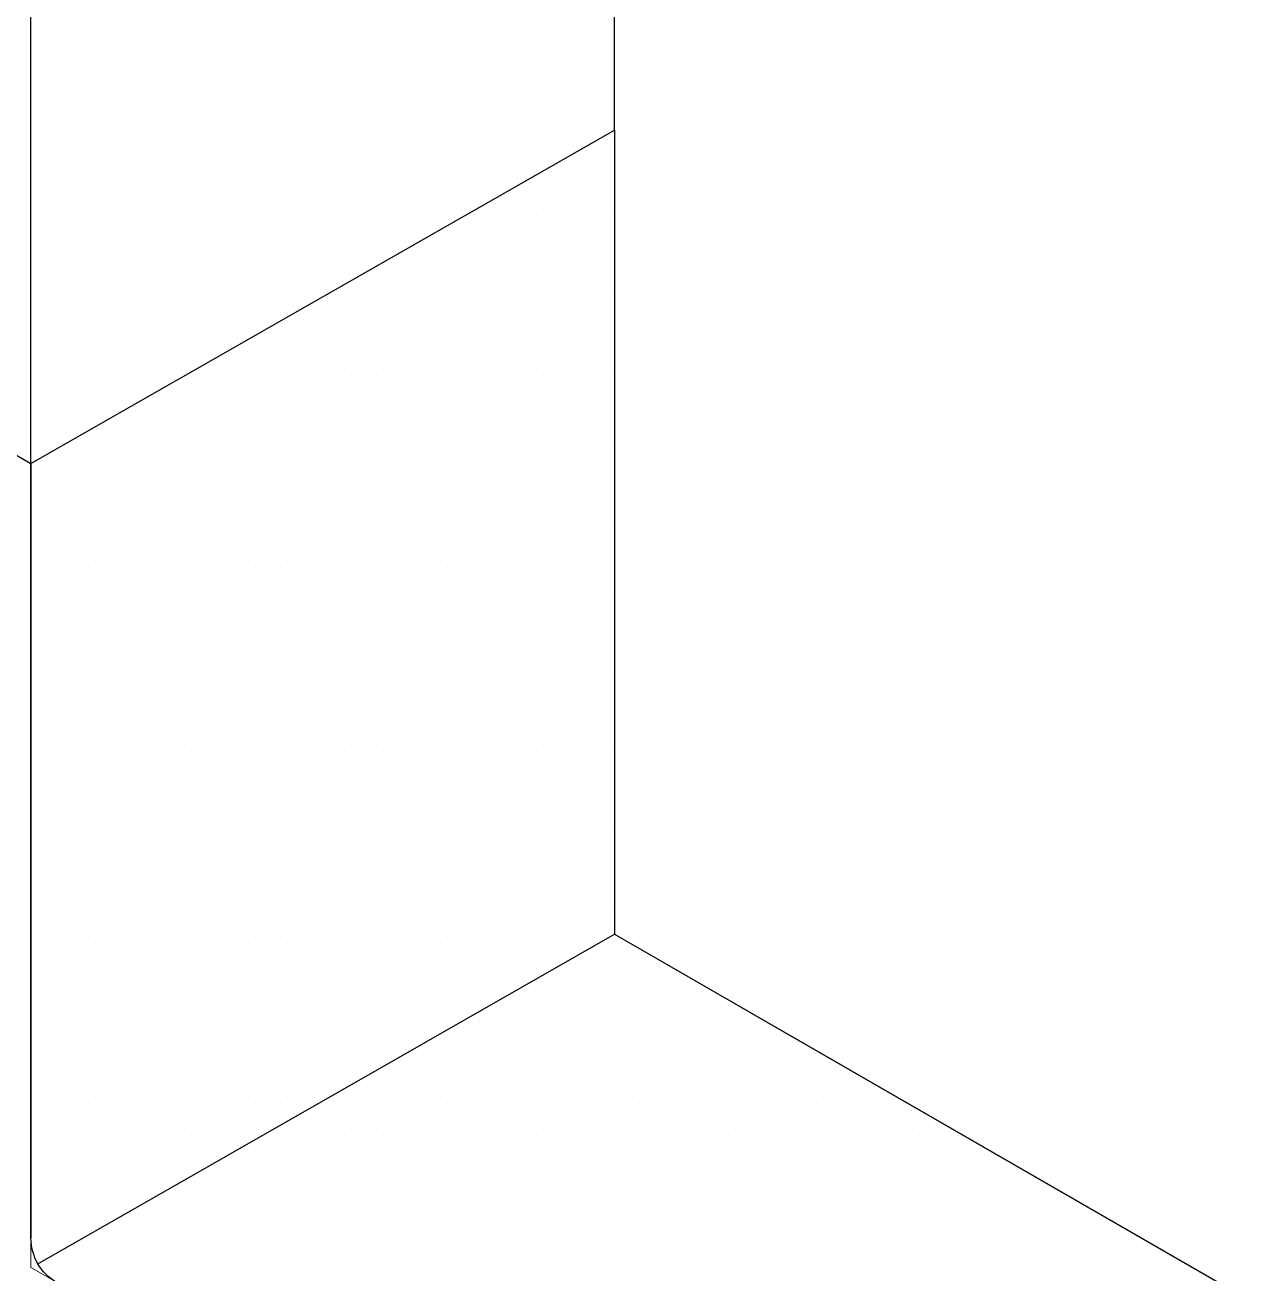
# Model space of a CAD drawing. Header units: inches. Extents: x -20.7 to 76.3, y -55.2 to 19.1.
# Drawn here: x -12.731 to -12.139, y 7.173 to 7.784 of the extents above; entities that cross this region are included whole.
import ezdxf

# ---------------------------------------------------------------- set-up
doc = ezdxf.new("R2010")
doc.units = ezdxf.units.IN
doc.header["$MEASUREMENT"] = 0
doc.layers.add('G-ANNO-TTLB', color=7, linetype='Continuous', lineweight=0)
doc.layers.add('TYVEK', color=7, linetype='Continuous', lineweight=0)

# ---------------------------------------------------------------- blocks, each defined once
blk = doc.blocks.new('Block_353')
at = {"layer": 'TYVEK'}
blk.add_open_spline([(-11.58869, 6.5259), (-11.58869, 6.5259), (-11.58087, 7.04986), (-11.58087, 7.04986), (-11.58087, 7.04986), (-11.21806, 6.84213), (-11.21806, 6.84213), (-11.21806, 6.84213), (-11.21806, 6.37776), (-11.21806, 6.37776), (-11.21806, 6.33379), (-11.22965, 6.2906), (-11.25167, 6.25253), (-11.32083, 6.13298), (-11.47381, 6.09213), (-11.59336, 6.16129), (-11.59336, 6.16129), (-12.91496, 6.92582), (-12.91496, 6.92582), (-12.99223, 6.97052), (-13.03981, 7.05302), (-13.03981, 7.14229), (-13.03981, 7.14229), (-13.03981, 7.74811), (-13.03981, 7.74811), (-13.03981, 7.74811), (-12.72815, 7.56943), (-12.72815, 7.56943), (-12.72815, 7.56943), (-12.72815, 7.17604), (-12.72815, 7.17604), (-12.72815, 7.17604), (-11.58869, 6.5259), (-11.58869, 6.5259)], degree=3, knots=[0, 0, 0, 0, 1, 1, 1, 2, 2, 2, 3, 3, 3, 4, 4, 4, 5, 5, 5, 6, 6, 6, 7, 7, 7, 8, 8, 8, 9, 9, 9, 10, 10, 10, 11, 11, 11, 11], dxfattribs=at)
blk = doc.blocks.new('Block_371')
at = {"layer": 'TYVEK'}
blk.add_open_spline([(-12.44264, 7.73261), (-12.44264, 7.73261), (-12.72815, 7.56943), (-12.72815, 7.56943), (-12.72815, 7.56943), (-12.72815, 7.19046), (-12.72815, 7.19046), (-12.72815, 7.18153), (-12.72339, 7.17328), (-12.71567, 7.16881), (-12.71567, 7.16881), (-11.60432, 6.52591), (-11.60432, 6.52591), (-11.59685, 6.52159), (-11.58729, 6.52414), (-11.58297, 6.53162), (-11.58159, 6.53399), (-11.58086, 6.53669), (-11.58086, 6.53944), (-11.58086, 6.53944), (-11.58086, 6.84239), (-11.58086, 6.84239), (-11.58086, 6.84239), (-12.44264, 7.33922), (-12.44264, 7.33922), (-12.44264, 7.33922), (-12.44264, 7.73261), (-12.44264, 7.73261)], degree=3, knots=[0, 0, 0, 0, 1, 1, 1, 2, 2, 2, 3, 3, 3, 4, 4, 4, 5, 5, 5, 6, 6, 6, 7, 7, 7, 8, 8, 8, 9, 9, 9, 9], dxfattribs=at)
at = {"layer": 'TYVEK', "color": 8, "lineweight": 0, "true_color": 0x808080}
for points in [[(-12.4433, 7.72841), (-12.4433, 7.72841), (-12.4433, 7.72841), (-12.4433, 7.72841)], [(-12.47143, 7.70965), (-12.47143, 7.70965), (-12.47143, 7.70965), (-12.47143, 7.70965)], [(-12.45267, 7.70965), (-12.45267, 7.70965), (-12.45267, 7.70965), (-12.45267, 7.70965)], [(-12.49956, 7.6909), (-12.49956, 7.6909), (-12.49956, 7.6909), (-12.49956, 7.6909)], [(-12.48081, 7.6909), (-12.48081, 7.6909), (-12.48081, 7.6909), (-12.48081, 7.6909)], [(-12.46205, 7.6909), (-12.46205, 7.6909), (-12.46205, 7.6909), (-12.46205, 7.6909)], [(-12.4433, 7.6909), (-12.4433, 7.6909), (-12.4433, 7.6909), (-12.4433, 7.6909)], [(-12.54645, 7.67214), (-12.54645, 7.67214), (-12.54645, 7.67214), (-12.54645, 7.67214)], [(-12.5277, 7.67214), (-12.5277, 7.67214), (-12.5277, 7.67214), (-12.5277, 7.67214)], [(-12.50894, 7.67214), (-12.50894, 7.67214), (-12.50894, 7.67214), (-12.50894, 7.67214)], [(-12.49019, 7.67214), (-12.49019, 7.67214), (-12.49019, 7.67214), (-12.49019, 7.67214)], [(-12.47143, 7.67214), (-12.47143, 7.67214), (-12.47143, 7.67214), (-12.47143, 7.67214)], [(-12.45267, 7.67214), (-12.45267, 7.67214), (-12.45267, 7.67214), (-12.45267, 7.67214)], [(-12.57459, 7.65338), (-12.57459, 7.65338), (-12.57459, 7.65338), (-12.57459, 7.65338)], [(-12.55583, 7.65338), (-12.55583, 7.65338), (-12.55583, 7.65338), (-12.55583, 7.65338)], [(-12.53707, 7.65338), (-12.53707, 7.65338), (-12.53707, 7.65338), (-12.53707, 7.65338)], [(-12.51832, 7.65338), (-12.51832, 7.65338), (-12.51832, 7.65338), (-12.51832, 7.65338)], [(-12.49956, 7.65338), (-12.49956, 7.65338), (-12.49956, 7.65338), (-12.49956, 7.65338)], [(-12.48081, 7.65338), (-12.48081, 7.65338), (-12.48081, 7.65338), (-12.48081, 7.65338)], [(-12.46205, 7.65338), (-12.46205, 7.65338), (-12.46205, 7.65338), (-12.46205, 7.65338)], [(-12.4433, 7.65338), (-12.4433, 7.65338), (-12.4433, 7.65338), (-12.4433, 7.65338)], [(-12.60272, 7.63463), (-12.60272, 7.63463), (-12.60272, 7.63463), (-12.60272, 7.63463)], [(-12.58396, 7.63463), (-12.58396, 7.63463), (-12.58396, 7.63463), (-12.58396, 7.63463)], [(-12.56521, 7.63463), (-12.56521, 7.63463), (-12.56521, 7.63463), (-12.56521, 7.63463)], [(-12.54645, 7.63463), (-12.54645, 7.63463), (-12.54645, 7.63463), (-12.54645, 7.63463)], [(-12.5277, 7.63463), (-12.5277, 7.63463), (-12.5277, 7.63463), (-12.5277, 7.63463)], [(-12.50894, 7.63463), (-12.50894, 7.63463), (-12.50894, 7.63463), (-12.50894, 7.63463)], [(-12.49019, 7.63463), (-12.49019, 7.63463), (-12.49019, 7.63463), (-12.49019, 7.63463)], [(-12.47143, 7.63463), (-12.47143, 7.63463), (-12.47143, 7.63463), (-12.47143, 7.63463)], [(-12.45267, 7.63463), (-12.45267, 7.63463), (-12.45267, 7.63463), (-12.45267, 7.63463)], [(-12.63085, 7.61587), (-12.63085, 7.61587), (-12.63085, 7.61587), (-12.63085, 7.61587)], [(-12.6121, 7.61587), (-12.6121, 7.61587), (-12.6121, 7.61587), (-12.6121, 7.61587)], [(-12.59334, 7.61587), (-12.59334, 7.61587), (-12.59334, 7.61587), (-12.59334, 7.61587)], [(-12.57459, 7.61587), (-12.57459, 7.61587), (-12.57459, 7.61587), (-12.57459, 7.61587)], [(-12.55583, 7.61587), (-12.55583, 7.61587), (-12.55583, 7.61587), (-12.55583, 7.61587)], [(-12.53707, 7.61587), (-12.53707, 7.61587), (-12.53707, 7.61587), (-12.53707, 7.61587)], [(-12.51832, 7.61587), (-12.51832, 7.61587), (-12.51832, 7.61587), (-12.51832, 7.61587)], [(-12.49956, 7.61587), (-12.49956, 7.61587), (-12.49956, 7.61587), (-12.49956, 7.61587)], [(-12.48081, 7.61587), (-12.48081, 7.61587), (-12.48081, 7.61587), (-12.48081, 7.61587)], [(-12.46205, 7.61587), (-12.46205, 7.61587), (-12.46205, 7.61587), (-12.46205, 7.61587)], [(-12.4433, 7.61587), (-12.4433, 7.61587), (-12.4433, 7.61587), (-12.4433, 7.61587)], [(-12.67774, 7.59712), (-12.67774, 7.59712), (-12.67774, 7.59712), (-12.67774, 7.59712)], [(-12.65899, 7.59712), (-12.65899, 7.59712), (-12.65899, 7.59712), (-12.65899, 7.59712)], [(-12.64023, 7.59712), (-12.64023, 7.59712), (-12.64023, 7.59712), (-12.64023, 7.59712)], [(-12.62147, 7.59712), (-12.62147, 7.59712), (-12.62147, 7.59712), (-12.62147, 7.59712)], [(-12.60272, 7.59712), (-12.60272, 7.59712), (-12.60272, 7.59712), (-12.60272, 7.59712)], [(-12.58396, 7.59712), (-12.58396, 7.59712), (-12.58396, 7.59712), (-12.58396, 7.59712)], [(-12.56521, 7.59712), (-12.56521, 7.59712), (-12.56521, 7.59712), (-12.56521, 7.59712)], [(-12.54645, 7.59712), (-12.54645, 7.59712), (-12.54645, 7.59712), (-12.54645, 7.59712)], [(-12.5277, 7.59712), (-12.5277, 7.59712), (-12.5277, 7.59712), (-12.5277, 7.59712)], [(-12.50894, 7.59712), (-12.50894, 7.59712), (-12.50894, 7.59712), (-12.50894, 7.59712)], [(-12.49019, 7.59712), (-12.49019, 7.59712), (-12.49019, 7.59712), (-12.49019, 7.59712)], [(-12.47143, 7.59712), (-12.47143, 7.59712), (-12.47143, 7.59712), (-12.47143, 7.59712)], [(-12.45267, 7.59712), (-12.45267, 7.59712), (-12.45267, 7.59712), (-12.45267, 7.59712)], [(-12.70588, 7.57836), (-12.70588, 7.57836), (-12.70588, 7.57836), (-12.70588, 7.57836)], [(-12.68712, 7.57836), (-12.68712, 7.57836), (-12.68712, 7.57836), (-12.68712, 7.57836)], [(-12.66836, 7.57836), (-12.66836, 7.57836), (-12.66836, 7.57836), (-12.66836, 7.57836)], [(-12.64961, 7.57836), (-12.64961, 7.57836), (-12.64961, 7.57836), (-12.64961, 7.57836)], [(-12.63085, 7.57836), (-12.63085, 7.57836), (-12.63085, 7.57836), (-12.63085, 7.57836)], [(-12.6121, 7.57836), (-12.6121, 7.57836), (-12.6121, 7.57836), (-12.6121, 7.57836)], [(-12.59334, 7.57836), (-12.59334, 7.57836), (-12.59334, 7.57836), (-12.59334, 7.57836)], [(-12.57459, 7.57836), (-12.57459, 7.57836), (-12.57459, 7.57836), (-12.57459, 7.57836)], [(-12.55583, 7.57836), (-12.55583, 7.57836), (-12.55583, 7.57836), (-12.55583, 7.57836)], [(-12.53707, 7.57836), (-12.53707, 7.57836), (-12.53707, 7.57836), (-12.53707, 7.57836)], [(-12.51832, 7.57836), (-12.51832, 7.57836), (-12.51832, 7.57836), (-12.51832, 7.57836)], [(-12.49956, 7.57836), (-12.49956, 7.57836), (-12.49956, 7.57836), (-12.49956, 7.57836)], [(-12.48081, 7.57836), (-12.48081, 7.57836), (-12.48081, 7.57836), (-12.48081, 7.57836)], [(-12.46205, 7.57836), (-12.46205, 7.57836), (-12.46205, 7.57836), (-12.46205, 7.57836)], [(-12.4433, 7.57836), (-12.4433, 7.57836), (-12.4433, 7.57836), (-12.4433, 7.57836)], [(-12.71525, 7.55961), (-12.71525, 7.55961), (-12.71525, 7.55961), (-12.71525, 7.55961)], [(-12.6965, 7.55961), (-12.6965, 7.55961), (-12.6965, 7.55961), (-12.6965, 7.55961)], [(-12.67774, 7.55961), (-12.67774, 7.55961), (-12.67774, 7.55961), (-12.67774, 7.55961)], [(-12.65899, 7.55961), (-12.65899, 7.55961), (-12.65899, 7.55961), (-12.65899, 7.55961)], [(-12.64023, 7.55961), (-12.64023, 7.55961), (-12.64023, 7.55961), (-12.64023, 7.55961)], [(-12.62147, 7.55961), (-12.62147, 7.55961), (-12.62147, 7.55961), (-12.62147, 7.55961)], [(-12.60272, 7.55961), (-12.60272, 7.55961), (-12.60272, 7.55961), (-12.60272, 7.55961)], [(-12.58396, 7.55961), (-12.58396, 7.55961), (-12.58396, 7.55961), (-12.58396, 7.55961)], [(-12.56521, 7.55961), (-12.56521, 7.55961), (-12.56521, 7.55961), (-12.56521, 7.55961)], [(-12.54645, 7.55961), (-12.54645, 7.55961), (-12.54645, 7.55961), (-12.54645, 7.55961)], [(-12.5277, 7.55961), (-12.5277, 7.55961), (-12.5277, 7.55961), (-12.5277, 7.55961)], [(-12.50894, 7.55961), (-12.50894, 7.55961), (-12.50894, 7.55961), (-12.50894, 7.55961)], [(-12.49019, 7.55961), (-12.49019, 7.55961), (-12.49019, 7.55961), (-12.49019, 7.55961)], [(-12.47143, 7.55961), (-12.47143, 7.55961), (-12.47143, 7.55961), (-12.47143, 7.55961)], [(-12.45267, 7.55961), (-12.45267, 7.55961), (-12.45267, 7.55961), (-12.45267, 7.55961)], [(-12.72463, 7.54085), (-12.72463, 7.54085), (-12.72463, 7.54085), (-12.72463, 7.54085)], [(-12.70588, 7.54085), (-12.70588, 7.54085), (-12.70588, 7.54085), (-12.70588, 7.54085)], [(-12.68712, 7.54085), (-12.68712, 7.54085), (-12.68712, 7.54085), (-12.68712, 7.54085)], [(-12.66836, 7.54085), (-12.66836, 7.54085), (-12.66836, 7.54085), (-12.66836, 7.54085)], [(-12.64961, 7.54085), (-12.64961, 7.54085), (-12.64961, 7.54085), (-12.64961, 7.54085)], [(-12.63085, 7.54085), (-12.63085, 7.54085), (-12.63085, 7.54085), (-12.63085, 7.54085)], [(-12.6121, 7.54085), (-12.6121, 7.54085), (-12.6121, 7.54085), (-12.6121, 7.54085)], [(-12.59334, 7.54085), (-12.59334, 7.54085), (-12.59334, 7.54085), (-12.59334, 7.54085)], [(-12.57459, 7.54085), (-12.57459, 7.54085), (-12.57459, 7.54085), (-12.57459, 7.54085)], [(-12.55583, 7.54085), (-12.55583, 7.54085), (-12.55583, 7.54085), (-12.55583, 7.54085)], [(-12.53707, 7.54085), (-12.53707, 7.54085), (-12.53707, 7.54085), (-12.53707, 7.54085)], [(-12.51832, 7.54085), (-12.51832, 7.54085), (-12.51832, 7.54085), (-12.51832, 7.54085)], [(-12.49956, 7.54085), (-12.49956, 7.54085), (-12.49956, 7.54085), (-12.49956, 7.54085)], [(-12.48081, 7.54085), (-12.48081, 7.54085), (-12.48081, 7.54085), (-12.48081, 7.54085)], [(-12.46205, 7.54085), (-12.46205, 7.54085), (-12.46205, 7.54085), (-12.46205, 7.54085)], [(-12.4433, 7.54085), (-12.4433, 7.54085), (-12.4433, 7.54085), (-12.4433, 7.54085)], [(-12.71525, 7.52209), (-12.71525, 7.52209), (-12.71525, 7.52209), (-12.71525, 7.52209)], [(-12.6965, 7.52209), (-12.6965, 7.52209), (-12.6965, 7.52209), (-12.6965, 7.52209)], [(-12.67774, 7.52209), (-12.67774, 7.52209), (-12.67774, 7.52209), (-12.67774, 7.52209)], [(-12.65899, 7.52209), (-12.65899, 7.52209), (-12.65899, 7.52209), (-12.65899, 7.52209)], [(-12.64023, 7.52209), (-12.64023, 7.52209), (-12.64023, 7.52209), (-12.64023, 7.52209)], [(-12.62147, 7.52209), (-12.62147, 7.52209), (-12.62147, 7.52209), (-12.62147, 7.52209)], [(-12.60272, 7.52209), (-12.60272, 7.52209), (-12.60272, 7.52209), (-12.60272, 7.52209)], [(-12.58396, 7.52209), (-12.58396, 7.52209), (-12.58396, 7.52209), (-12.58396, 7.52209)], [(-12.56521, 7.52209), (-12.56521, 7.52209), (-12.56521, 7.52209), (-12.56521, 7.52209)], [(-12.54645, 7.52209), (-12.54645, 7.52209), (-12.54645, 7.52209), (-12.54645, 7.52209)], [(-12.5277, 7.52209), (-12.5277, 7.52209), (-12.5277, 7.52209), (-12.5277, 7.52209)], [(-12.50894, 7.52209), (-12.50894, 7.52209), (-12.50894, 7.52209), (-12.50894, 7.52209)], [(-12.49019, 7.52209), (-12.49019, 7.52209), (-12.49019, 7.52209), (-12.49019, 7.52209)], [(-12.47143, 7.52209), (-12.47143, 7.52209), (-12.47143, 7.52209), (-12.47143, 7.52209)], [(-12.45267, 7.52209), (-12.45267, 7.52209), (-12.45267, 7.52209), (-12.45267, 7.52209)], [(-12.72463, 7.50334), (-12.72463, 7.50334), (-12.72463, 7.50334), (-12.72463, 7.50334)], [(-12.70588, 7.50334), (-12.70588, 7.50334), (-12.70588, 7.50334), (-12.70588, 7.50334)], [(-12.68712, 7.50334), (-12.68712, 7.50334), (-12.68712, 7.50334), (-12.68712, 7.50334)], [(-12.66836, 7.50334), (-12.66836, 7.50334), (-12.66836, 7.50334), (-12.66836, 7.50334)], [(-12.64961, 7.50334), (-12.64961, 7.50334), (-12.64961, 7.50334), (-12.64961, 7.50334)], [(-12.63085, 7.50334), (-12.63085, 7.50334), (-12.63085, 7.50334), (-12.63085, 7.50334)], [(-12.6121, 7.50334), (-12.6121, 7.50334), (-12.6121, 7.50334), (-12.6121, 7.50334)], [(-12.59334, 7.50334), (-12.59334, 7.50334), (-12.59334, 7.50334), (-12.59334, 7.50334)], [(-12.57459, 7.50334), (-12.57459, 7.50334), (-12.57459, 7.50334), (-12.57459, 7.50334)], [(-12.55583, 7.50334), (-12.55583, 7.50334), (-12.55583, 7.50334), (-12.55583, 7.50334)], [(-12.53707, 7.50334), (-12.53707, 7.50334), (-12.53707, 7.50334), (-12.53707, 7.50334)], [(-12.51832, 7.50334), (-12.51832, 7.50334), (-12.51832, 7.50334), (-12.51832, 7.50334)], [(-12.49956, 7.50334), (-12.49956, 7.50334), (-12.49956, 7.50334), (-12.49956, 7.50334)], [(-12.48081, 7.50334), (-12.48081, 7.50334), (-12.48081, 7.50334), (-12.48081, 7.50334)], [(-12.46205, 7.50334), (-12.46205, 7.50334), (-12.46205, 7.50334), (-12.46205, 7.50334)], [(-12.4433, 7.50334), (-12.4433, 7.50334), (-12.4433, 7.50334), (-12.4433, 7.50334)], [(-12.71525, 7.48458), (-12.71525, 7.48458), (-12.71525, 7.48458), (-12.71525, 7.48458)], [(-12.6965, 7.48458), (-12.6965, 7.48458), (-12.6965, 7.48458), (-12.6965, 7.48458)], [(-12.67774, 7.48458), (-12.67774, 7.48458), (-12.67774, 7.48458), (-12.67774, 7.48458)], [(-12.65899, 7.48458), (-12.65899, 7.48458), (-12.65899, 7.48458), (-12.65899, 7.48458)], [(-12.64023, 7.48458), (-12.64023, 7.48458), (-12.64023, 7.48458), (-12.64023, 7.48458)], [(-12.62147, 7.48458), (-12.62147, 7.48458), (-12.62147, 7.48458), (-12.62147, 7.48458)], [(-12.60272, 7.48458), (-12.60272, 7.48458), (-12.60272, 7.48458), (-12.60272, 7.48458)], [(-12.58396, 7.48458), (-12.58396, 7.48458), (-12.58396, 7.48458), (-12.58396, 7.48458)], [(-12.56521, 7.48458), (-12.56521, 7.48458), (-12.56521, 7.48458), (-12.56521, 7.48458)], [(-12.54645, 7.48458), (-12.54645, 7.48458), (-12.54645, 7.48458), (-12.54645, 7.48458)], [(-12.5277, 7.48458), (-12.5277, 7.48458), (-12.5277, 7.48458), (-12.5277, 7.48458)], [(-12.50894, 7.48458), (-12.50894, 7.48458), (-12.50894, 7.48458), (-12.50894, 7.48458)], [(-12.49019, 7.48458), (-12.49019, 7.48458), (-12.49019, 7.48458), (-12.49019, 7.48458)], [(-12.47143, 7.48458), (-12.47143, 7.48458), (-12.47143, 7.48458), (-12.47143, 7.48458)], [(-12.45267, 7.48458), (-12.45267, 7.48458), (-12.45267, 7.48458), (-12.45267, 7.48458)], [(-12.72463, 7.46583), (-12.72463, 7.46583), (-12.72463, 7.46583), (-12.72463, 7.46583)], [(-12.70588, 7.46583), (-12.70588, 7.46583), (-12.70588, 7.46583), (-12.70588, 7.46583)], [(-12.68712, 7.46583), (-12.68712, 7.46583), (-12.68712, 7.46583), (-12.68712, 7.46583)], [(-12.66836, 7.46583), (-12.66836, 7.46583), (-12.66836, 7.46583), (-12.66836, 7.46583)], [(-12.64961, 7.46583), (-12.64961, 7.46583), (-12.64961, 7.46583), (-12.64961, 7.46583)], [(-12.63085, 7.46583), (-12.63085, 7.46583), (-12.63085, 7.46583), (-12.63085, 7.46583)], [(-12.6121, 7.46583), (-12.6121, 7.46583), (-12.6121, 7.46583), (-12.6121, 7.46583)], [(-12.59334, 7.46583), (-12.59334, 7.46583), (-12.59334, 7.46583), (-12.59334, 7.46583)], [(-12.57459, 7.46583), (-12.57459, 7.46583), (-12.57459, 7.46583), (-12.57459, 7.46583)], [(-12.55583, 7.46583), (-12.55583, 7.46583), (-12.55583, 7.46583), (-12.55583, 7.46583)], [(-12.53707, 7.46583), (-12.53707, 7.46583), (-12.53707, 7.46583), (-12.53707, 7.46583)], [(-12.51832, 7.46583), (-12.51832, 7.46583), (-12.51832, 7.46583), (-12.51832, 7.46583)], [(-12.49956, 7.46583), (-12.49956, 7.46583), (-12.49956, 7.46583), (-12.49956, 7.46583)], [(-12.48081, 7.46583), (-12.48081, 7.46583), (-12.48081, 7.46583), (-12.48081, 7.46583)], [(-12.46205, 7.46583), (-12.46205, 7.46583), (-12.46205, 7.46583), (-12.46205, 7.46583)], [(-12.4433, 7.46583), (-12.4433, 7.46583), (-12.4433, 7.46583), (-12.4433, 7.46583)], [(-12.71525, 7.44707), (-12.71525, 7.44707), (-12.71525, 7.44707), (-12.71525, 7.44707)], [(-12.6965, 7.44707), (-12.6965, 7.44707), (-12.6965, 7.44707), (-12.6965, 7.44707)], [(-12.67774, 7.44707), (-12.67774, 7.44707), (-12.67774, 7.44707), (-12.67774, 7.44707)], [(-12.65899, 7.44707), (-12.65899, 7.44707), (-12.65899, 7.44707), (-12.65899, 7.44707)], [(-12.64023, 7.44707), (-12.64023, 7.44707), (-12.64023, 7.44707), (-12.64023, 7.44707)], [(-12.62147, 7.44707), (-12.62147, 7.44707), (-12.62147, 7.44707), (-12.62147, 7.44707)], [(-12.60272, 7.44707), (-12.60272, 7.44707), (-12.60272, 7.44707), (-12.60272, 7.44707)], [(-12.58396, 7.44707), (-12.58396, 7.44707), (-12.58396, 7.44707), (-12.58396, 7.44707)], [(-12.56521, 7.44707), (-12.56521, 7.44707), (-12.56521, 7.44707), (-12.56521, 7.44707)], [(-12.54645, 7.44707), (-12.54645, 7.44707), (-12.54645, 7.44707), (-12.54645, 7.44707)], [(-12.5277, 7.44707), (-12.5277, 7.44707), (-12.5277, 7.44707), (-12.5277, 7.44707)], [(-12.50894, 7.44707), (-12.50894, 7.44707), (-12.50894, 7.44707), (-12.50894, 7.44707)], [(-12.49019, 7.44707), (-12.49019, 7.44707), (-12.49019, 7.44707), (-12.49019, 7.44707)], [(-12.47143, 7.44707), (-12.47143, 7.44707), (-12.47143, 7.44707), (-12.47143, 7.44707)], [(-12.45267, 7.44707), (-12.45267, 7.44707), (-12.45267, 7.44707), (-12.45267, 7.44707)], [(-12.72463, 7.42832), (-12.72463, 7.42832), (-12.72463, 7.42832), (-12.72463, 7.42832)], [(-12.70588, 7.42832), (-12.70588, 7.42832), (-12.70588, 7.42832), (-12.70588, 7.42832)], [(-12.68712, 7.42832), (-12.68712, 7.42832), (-12.68712, 7.42832), (-12.68712, 7.42832)], [(-12.66836, 7.42832), (-12.66836, 7.42832), (-12.66836, 7.42832), (-12.66836, 7.42832)], [(-12.64961, 7.42832), (-12.64961, 7.42832), (-12.64961, 7.42832), (-12.64961, 7.42832)], [(-12.63085, 7.42832), (-12.63085, 7.42832), (-12.63085, 7.42832), (-12.63085, 7.42832)], [(-12.6121, 7.42832), (-12.6121, 7.42832), (-12.6121, 7.42832), (-12.6121, 7.42832)], [(-12.59334, 7.42832), (-12.59334, 7.42832), (-12.59334, 7.42832), (-12.59334, 7.42832)], [(-12.57459, 7.42832), (-12.57459, 7.42832), (-12.57459, 7.42832), (-12.57459, 7.42832)], [(-12.55583, 7.42832), (-12.55583, 7.42832), (-12.55583, 7.42832), (-12.55583, 7.42832)], [(-12.53707, 7.42832), (-12.53707, 7.42832), (-12.53707, 7.42832), (-12.53707, 7.42832)], [(-12.51832, 7.42832), (-12.51832, 7.42832), (-12.51832, 7.42832), (-12.51832, 7.42832)], [(-12.49956, 7.42832), (-12.49956, 7.42832), (-12.49956, 7.42832), (-12.49956, 7.42832)], [(-12.48081, 7.42832), (-12.48081, 7.42832), (-12.48081, 7.42832), (-12.48081, 7.42832)], [(-12.46205, 7.42832), (-12.46205, 7.42832), (-12.46205, 7.42832), (-12.46205, 7.42832)], [(-12.4433, 7.42832), (-12.4433, 7.42832), (-12.4433, 7.42832), (-12.4433, 7.42832)], [(-12.71525, 7.40956), (-12.71525, 7.40956), (-12.71525, 7.40956), (-12.71525, 7.40956)], [(-12.6965, 7.40956), (-12.6965, 7.40956), (-12.6965, 7.40956), (-12.6965, 7.40956)], [(-12.67774, 7.40956), (-12.67774, 7.40956), (-12.67774, 7.40956), (-12.67774, 7.40956)], [(-12.65899, 7.40956), (-12.65899, 7.40956), (-12.65899, 7.40956), (-12.65899, 7.40956)], [(-12.64023, 7.40956), (-12.64023, 7.40956), (-12.64023, 7.40956), (-12.64023, 7.40956)], [(-12.62147, 7.40956), (-12.62147, 7.40956), (-12.62147, 7.40956), (-12.62147, 7.40956)], [(-12.60272, 7.40956), (-12.60272, 7.40956), (-12.60272, 7.40956), (-12.60272, 7.40956)], [(-12.58396, 7.40956), (-12.58396, 7.40956), (-12.58396, 7.40956), (-12.58396, 7.40956)], [(-12.56521, 7.40956), (-12.56521, 7.40956), (-12.56521, 7.40956), (-12.56521, 7.40956)], [(-12.54645, 7.40956), (-12.54645, 7.40956), (-12.54645, 7.40956), (-12.54645, 7.40956)], [(-12.5277, 7.40956), (-12.5277, 7.40956), (-12.5277, 7.40956), (-12.5277, 7.40956)], [(-12.50894, 7.40956), (-12.50894, 7.40956), (-12.50894, 7.40956), (-12.50894, 7.40956)], [(-12.49019, 7.40956), (-12.49019, 7.40956), (-12.49019, 7.40956), (-12.49019, 7.40956)], [(-12.47143, 7.40956), (-12.47143, 7.40956), (-12.47143, 7.40956), (-12.47143, 7.40956)], [(-12.45267, 7.40956), (-12.45267, 7.40956), (-12.45267, 7.40956), (-12.45267, 7.40956)], [(-12.72463, 7.3908), (-12.72463, 7.3908), (-12.72463, 7.3908), (-12.72463, 7.3908)], [(-12.70588, 7.3908), (-12.70588, 7.3908), (-12.70588, 7.3908), (-12.70588, 7.3908)], [(-12.68712, 7.3908), (-12.68712, 7.3908), (-12.68712, 7.3908), (-12.68712, 7.3908)], [(-12.66836, 7.3908), (-12.66836, 7.3908), (-12.66836, 7.3908), (-12.66836, 7.3908)], [(-12.64961, 7.3908), (-12.64961, 7.3908), (-12.64961, 7.3908), (-12.64961, 7.3908)], [(-12.63085, 7.3908), (-12.63085, 7.3908), (-12.63085, 7.3908), (-12.63085, 7.3908)], [(-12.6121, 7.3908), (-12.6121, 7.3908), (-12.6121, 7.3908), (-12.6121, 7.3908)], [(-12.59334, 7.3908), (-12.59334, 7.3908), (-12.59334, 7.3908), (-12.59334, 7.3908)], [(-12.57459, 7.3908), (-12.57459, 7.3908), (-12.57459, 7.3908), (-12.57459, 7.3908)], [(-12.55583, 7.3908), (-12.55583, 7.3908), (-12.55583, 7.3908), (-12.55583, 7.3908)], [(-12.53707, 7.3908), (-12.53707, 7.3908), (-12.53707, 7.3908), (-12.53707, 7.3908)], [(-12.51832, 7.3908), (-12.51832, 7.3908), (-12.51832, 7.3908), (-12.51832, 7.3908)], [(-12.49956, 7.3908), (-12.49956, 7.3908), (-12.49956, 7.3908), (-12.49956, 7.3908)], [(-12.48081, 7.3908), (-12.48081, 7.3908), (-12.48081, 7.3908), (-12.48081, 7.3908)], [(-12.46205, 7.3908), (-12.46205, 7.3908), (-12.46205, 7.3908), (-12.46205, 7.3908)], [(-12.4433, 7.3908), (-12.4433, 7.3908), (-12.4433, 7.3908), (-12.4433, 7.3908)], [(-12.71525, 7.37205), (-12.71525, 7.37205), (-12.71525, 7.37205), (-12.71525, 7.37205)], [(-12.6965, 7.37205), (-12.6965, 7.37205), (-12.6965, 7.37205), (-12.6965, 7.37205)], [(-12.67774, 7.37205), (-12.67774, 7.37205), (-12.67774, 7.37205), (-12.67774, 7.37205)], [(-12.65899, 7.37205), (-12.65899, 7.37205), (-12.65899, 7.37205), (-12.65899, 7.37205)], [(-12.64023, 7.37205), (-12.64023, 7.37205), (-12.64023, 7.37205), (-12.64023, 7.37205)], [(-12.62147, 7.37205), (-12.62147, 7.37205), (-12.62147, 7.37205), (-12.62147, 7.37205)], [(-12.60272, 7.37205), (-12.60272, 7.37205), (-12.60272, 7.37205), (-12.60272, 7.37205)], [(-12.58396, 7.37205), (-12.58396, 7.37205), (-12.58396, 7.37205), (-12.58396, 7.37205)], [(-12.56521, 7.37205), (-12.56521, 7.37205), (-12.56521, 7.37205), (-12.56521, 7.37205)], [(-12.54645, 7.37205), (-12.54645, 7.37205), (-12.54645, 7.37205), (-12.54645, 7.37205)], [(-12.5277, 7.37205), (-12.5277, 7.37205), (-12.5277, 7.37205), (-12.5277, 7.37205)], [(-12.50894, 7.37205), (-12.50894, 7.37205), (-12.50894, 7.37205), (-12.50894, 7.37205)], [(-12.49019, 7.37205), (-12.49019, 7.37205), (-12.49019, 7.37205), (-12.49019, 7.37205)], [(-12.47143, 7.37205), (-12.47143, 7.37205), (-12.47143, 7.37205), (-12.47143, 7.37205)], [(-12.45267, 7.37205), (-12.45267, 7.37205), (-12.45267, 7.37205), (-12.45267, 7.37205)], [(-12.72463, 7.35329), (-12.72463, 7.35329), (-12.72463, 7.35329), (-12.72463, 7.35329)], [(-12.70588, 7.35329), (-12.70588, 7.35329), (-12.70588, 7.35329), (-12.70588, 7.35329)], [(-12.68712, 7.35329), (-12.68712, 7.35329), (-12.68712, 7.35329), (-12.68712, 7.35329)], [(-12.66836, 7.35329), (-12.66836, 7.35329), (-12.66836, 7.35329), (-12.66836, 7.35329)], [(-12.64961, 7.35329), (-12.64961, 7.35329), (-12.64961, 7.35329), (-12.64961, 7.35329)], [(-12.63085, 7.35329), (-12.63085, 7.35329), (-12.63085, 7.35329), (-12.63085, 7.35329)], [(-12.6121, 7.35329), (-12.6121, 7.35329), (-12.6121, 7.35329), (-12.6121, 7.35329)], [(-12.59334, 7.35329), (-12.59334, 7.35329), (-12.59334, 7.35329), (-12.59334, 7.35329)], [(-12.57459, 7.35329), (-12.57459, 7.35329), (-12.57459, 7.35329), (-12.57459, 7.35329)], [(-12.55583, 7.35329), (-12.55583, 7.35329), (-12.55583, 7.35329), (-12.55583, 7.35329)], [(-12.53707, 7.35329), (-12.53707, 7.35329), (-12.53707, 7.35329), (-12.53707, 7.35329)], [(-12.51832, 7.35329), (-12.51832, 7.35329), (-12.51832, 7.35329), (-12.51832, 7.35329)], [(-12.49956, 7.35329), (-12.49956, 7.35329), (-12.49956, 7.35329), (-12.49956, 7.35329)], [(-12.48081, 7.35329), (-12.48081, 7.35329), (-12.48081, 7.35329), (-12.48081, 7.35329)], [(-12.46205, 7.35329), (-12.46205, 7.35329), (-12.46205, 7.35329), (-12.46205, 7.35329)], [(-12.4433, 7.35329), (-12.4433, 7.35329), (-12.4433, 7.35329), (-12.4433, 7.35329)], [(-12.71525, 7.33454), (-12.71525, 7.33454), (-12.71525, 7.33454), (-12.71525, 7.33454)], [(-12.6965, 7.33454), (-12.6965, 7.33454), (-12.6965, 7.33454), (-12.6965, 7.33454)], [(-12.67774, 7.33454), (-12.67774, 7.33454), (-12.67774, 7.33454), (-12.67774, 7.33454)], [(-12.65899, 7.33454), (-12.65899, 7.33454), (-12.65899, 7.33454), (-12.65899, 7.33454)], [(-12.64023, 7.33454), (-12.64023, 7.33454), (-12.64023, 7.33454), (-12.64023, 7.33454)], [(-12.62147, 7.33454), (-12.62147, 7.33454), (-12.62147, 7.33454), (-12.62147, 7.33454)], [(-12.60272, 7.33454), (-12.60272, 7.33454), (-12.60272, 7.33454), (-12.60272, 7.33454)], [(-12.58396, 7.33454), (-12.58396, 7.33454), (-12.58396, 7.33454), (-12.58396, 7.33454)], [(-12.56521, 7.33454), (-12.56521, 7.33454), (-12.56521, 7.33454), (-12.56521, 7.33454)], [(-12.54645, 7.33454), (-12.54645, 7.33454), (-12.54645, 7.33454), (-12.54645, 7.33454)], [(-12.5277, 7.33454), (-12.5277, 7.33454), (-12.5277, 7.33454), (-12.5277, 7.33454)], [(-12.50894, 7.33454), (-12.50894, 7.33454), (-12.50894, 7.33454), (-12.50894, 7.33454)], [(-12.49019, 7.33454), (-12.49019, 7.33454), (-12.49019, 7.33454), (-12.49019, 7.33454)], [(-12.47143, 7.33454), (-12.47143, 7.33454), (-12.47143, 7.33454), (-12.47143, 7.33454)], [(-12.45267, 7.33454), (-12.45267, 7.33454), (-12.45267, 7.33454), (-12.45267, 7.33454)], [(-12.72463, 7.31578), (-12.72463, 7.31578), (-12.72463, 7.31578), (-12.72463, 7.31578)], [(-12.70588, 7.31578), (-12.70588, 7.31578), (-12.70588, 7.31578), (-12.70588, 7.31578)], [(-12.68712, 7.31578), (-12.68712, 7.31578), (-12.68712, 7.31578), (-12.68712, 7.31578)], [(-12.66836, 7.31578), (-12.66836, 7.31578), (-12.66836, 7.31578), (-12.66836, 7.31578)], [(-12.64961, 7.31578), (-12.64961, 7.31578), (-12.64961, 7.31578), (-12.64961, 7.31578)], [(-12.63085, 7.31578), (-12.63085, 7.31578), (-12.63085, 7.31578), (-12.63085, 7.31578)], [(-12.6121, 7.31578), (-12.6121, 7.31578), (-12.6121, 7.31578), (-12.6121, 7.31578)], [(-12.59334, 7.31578), (-12.59334, 7.31578), (-12.59334, 7.31578), (-12.59334, 7.31578)], [(-12.57459, 7.31578), (-12.57459, 7.31578), (-12.57459, 7.31578), (-12.57459, 7.31578)], [(-12.55583, 7.31578), (-12.55583, 7.31578), (-12.55583, 7.31578), (-12.55583, 7.31578)], [(-12.53707, 7.31578), (-12.53707, 7.31578), (-12.53707, 7.31578), (-12.53707, 7.31578)], [(-12.51832, 7.31578), (-12.51832, 7.31578), (-12.51832, 7.31578), (-12.51832, 7.31578)], [(-12.49956, 7.31578), (-12.49956, 7.31578), (-12.49956, 7.31578), (-12.49956, 7.31578)], [(-12.48081, 7.31578), (-12.48081, 7.31578), (-12.48081, 7.31578), (-12.48081, 7.31578)], [(-12.46205, 7.31578), (-12.46205, 7.31578), (-12.46205, 7.31578), (-12.46205, 7.31578)], [(-12.4433, 7.31578), (-12.4433, 7.31578), (-12.4433, 7.31578), (-12.4433, 7.31578)], [(-12.42454, 7.31578), (-12.42454, 7.31578), (-12.42454, 7.31578), (-12.42454, 7.31578)], [(-12.40578, 7.31578), (-12.40578, 7.31578), (-12.40578, 7.31578), (-12.40578, 7.31578)], [(-12.71525, 7.29703), (-12.71525, 7.29703), (-12.71525, 7.29703), (-12.71525, 7.29703)], [(-12.6965, 7.29703), (-12.6965, 7.29703), (-12.6965, 7.29703), (-12.6965, 7.29703)], [(-12.67774, 7.29703), (-12.67774, 7.29703), (-12.67774, 7.29703), (-12.67774, 7.29703)], [(-12.65899, 7.29703), (-12.65899, 7.29703), (-12.65899, 7.29703), (-12.65899, 7.29703)], [(-12.64023, 7.29703), (-12.64023, 7.29703), (-12.64023, 7.29703), (-12.64023, 7.29703)], [(-12.62147, 7.29703), (-12.62147, 7.29703), (-12.62147, 7.29703), (-12.62147, 7.29703)], [(-12.60272, 7.29703), (-12.60272, 7.29703), (-12.60272, 7.29703), (-12.60272, 7.29703)], [(-12.58396, 7.29703), (-12.58396, 7.29703), (-12.58396, 7.29703), (-12.58396, 7.29703)], [(-12.56521, 7.29703), (-12.56521, 7.29703), (-12.56521, 7.29703), (-12.56521, 7.29703)], [(-12.54645, 7.29703), (-12.54645, 7.29703), (-12.54645, 7.29703), (-12.54645, 7.29703)], [(-12.5277, 7.29703), (-12.5277, 7.29703), (-12.5277, 7.29703), (-12.5277, 7.29703)], [(-12.50894, 7.29703), (-12.50894, 7.29703), (-12.50894, 7.29703), (-12.50894, 7.29703)], [(-12.49019, 7.29703), (-12.49019, 7.29703), (-12.49019, 7.29703), (-12.49019, 7.29703)], [(-12.47143, 7.29703), (-12.47143, 7.29703), (-12.47143, 7.29703), (-12.47143, 7.29703)], [(-12.45267, 7.29703), (-12.45267, 7.29703), (-12.45267, 7.29703), (-12.45267, 7.29703)], [(-12.43392, 7.29703), (-12.43392, 7.29703), (-12.43392, 7.29703), (-12.43392, 7.29703)], [(-12.41516, 7.29703), (-12.41516, 7.29703), (-12.41516, 7.29703), (-12.41516, 7.29703)], [(-12.39641, 7.29703), (-12.39641, 7.29703), (-12.39641, 7.29703), (-12.39641, 7.29703)], [(-12.37765, 7.29703), (-12.37765, 7.29703), (-12.37765, 7.29703), (-12.37765, 7.29703)], [(-12.72463, 7.27827), (-12.72463, 7.27827), (-12.72463, 7.27827), (-12.72463, 7.27827)], [(-12.70588, 7.27827), (-12.70588, 7.27827), (-12.70588, 7.27827), (-12.70588, 7.27827)], [(-12.68712, 7.27827), (-12.68712, 7.27827), (-12.68712, 7.27827), (-12.68712, 7.27827)], [(-12.66836, 7.27827), (-12.66836, 7.27827), (-12.66836, 7.27827), (-12.66836, 7.27827)], [(-12.64961, 7.27827), (-12.64961, 7.27827), (-12.64961, 7.27827), (-12.64961, 7.27827)], [(-12.63085, 7.27827), (-12.63085, 7.27827), (-12.63085, 7.27827), (-12.63085, 7.27827)], [(-12.6121, 7.27827), (-12.6121, 7.27827), (-12.6121, 7.27827), (-12.6121, 7.27827)], [(-12.59334, 7.27827), (-12.59334, 7.27827), (-12.59334, 7.27827), (-12.59334, 7.27827)], [(-12.57459, 7.27827), (-12.57459, 7.27827), (-12.57459, 7.27827), (-12.57459, 7.27827)], [(-12.55583, 7.27827), (-12.55583, 7.27827), (-12.55583, 7.27827), (-12.55583, 7.27827)], [(-12.53707, 7.27827), (-12.53707, 7.27827), (-12.53707, 7.27827), (-12.53707, 7.27827)], [(-12.51832, 7.27827), (-12.51832, 7.27827), (-12.51832, 7.27827), (-12.51832, 7.27827)], [(-12.49956, 7.27827), (-12.49956, 7.27827), (-12.49956, 7.27827), (-12.49956, 7.27827)], [(-12.48081, 7.27827), (-12.48081, 7.27827), (-12.48081, 7.27827), (-12.48081, 7.27827)], [(-12.46205, 7.27827), (-12.46205, 7.27827), (-12.46205, 7.27827), (-12.46205, 7.27827)], [(-12.4433, 7.27827), (-12.4433, 7.27827), (-12.4433, 7.27827), (-12.4433, 7.27827)], [(-12.42454, 7.27827), (-12.42454, 7.27827), (-12.42454, 7.27827), (-12.42454, 7.27827)], [(-12.40578, 7.27827), (-12.40578, 7.27827), (-12.40578, 7.27827), (-12.40578, 7.27827)], [(-12.38703, 7.27827), (-12.38703, 7.27827), (-12.38703, 7.27827), (-12.38703, 7.27827)], [(-12.36827, 7.27827), (-12.36827, 7.27827), (-12.36827, 7.27827), (-12.36827, 7.27827)], [(-12.34952, 7.27827), (-12.34952, 7.27827), (-12.34952, 7.27827), (-12.34952, 7.27827)], [(-12.71525, 7.25952), (-12.71525, 7.25952), (-12.71525, 7.25952), (-12.71525, 7.25952)], [(-12.6965, 7.25952), (-12.6965, 7.25952), (-12.6965, 7.25952), (-12.6965, 7.25952)], [(-12.67774, 7.25952), (-12.67774, 7.25952), (-12.67774, 7.25952), (-12.67774, 7.25952)], [(-12.65899, 7.25952), (-12.65899, 7.25952), (-12.65899, 7.25952), (-12.65899, 7.25952)], [(-12.64023, 7.25952), (-12.64023, 7.25952), (-12.64023, 7.25952), (-12.64023, 7.25952)], [(-12.62147, 7.25952), (-12.62147, 7.25952), (-12.62147, 7.25952), (-12.62147, 7.25952)], [(-12.60272, 7.25952), (-12.60272, 7.25952), (-12.60272, 7.25952), (-12.60272, 7.25952)], [(-12.58396, 7.25952), (-12.58396, 7.25952), (-12.58396, 7.25952), (-12.58396, 7.25952)], [(-12.56521, 7.25952), (-12.56521, 7.25952), (-12.56521, 7.25952), (-12.56521, 7.25952)], [(-12.54645, 7.25952), (-12.54645, 7.25952), (-12.54645, 7.25952), (-12.54645, 7.25952)], [(-12.5277, 7.25952), (-12.5277, 7.25952), (-12.5277, 7.25952), (-12.5277, 7.25952)], [(-12.50894, 7.25952), (-12.50894, 7.25952), (-12.50894, 7.25952), (-12.50894, 7.25952)], [(-12.49019, 7.25952), (-12.49019, 7.25952), (-12.49019, 7.25952), (-12.49019, 7.25952)], [(-12.47143, 7.25952), (-12.47143, 7.25952), (-12.47143, 7.25952), (-12.47143, 7.25952)], [(-12.45267, 7.25952), (-12.45267, 7.25952), (-12.45267, 7.25952), (-12.45267, 7.25952)], [(-12.43392, 7.25952), (-12.43392, 7.25952), (-12.43392, 7.25952), (-12.43392, 7.25952)], [(-12.41516, 7.25952), (-12.41516, 7.25952), (-12.41516, 7.25952), (-12.41516, 7.25952)], [(-12.39641, 7.25952), (-12.39641, 7.25952), (-12.39641, 7.25952), (-12.39641, 7.25952)], [(-12.37765, 7.25952), (-12.37765, 7.25952), (-12.37765, 7.25952), (-12.37765, 7.25952)], [(-12.3589, 7.25952), (-12.3589, 7.25952), (-12.3589, 7.25952), (-12.3589, 7.25952)], [(-12.34014, 7.25952), (-12.34014, 7.25952), (-12.34014, 7.25952), (-12.34014, 7.25952)], [(-12.32138, 7.25952), (-12.32138, 7.25952), (-12.32138, 7.25952), (-12.32138, 7.25952)], [(-12.72463, 7.24076), (-12.72463, 7.24076), (-12.72463, 7.24076), (-12.72463, 7.24076)], [(-12.70588, 7.24076), (-12.70588, 7.24076), (-12.70588, 7.24076), (-12.70588, 7.24076)], [(-12.68712, 7.24076), (-12.68712, 7.24076), (-12.68712, 7.24076), (-12.68712, 7.24076)], [(-12.66836, 7.24076), (-12.66836, 7.24076), (-12.66836, 7.24076), (-12.66836, 7.24076)], [(-12.64961, 7.24076), (-12.64961, 7.24076), (-12.64961, 7.24076), (-12.64961, 7.24076)], [(-12.63085, 7.24076), (-12.63085, 7.24076), (-12.63085, 7.24076), (-12.63085, 7.24076)], [(-12.6121, 7.24076), (-12.6121, 7.24076), (-12.6121, 7.24076), (-12.6121, 7.24076)], [(-12.59334, 7.24076), (-12.59334, 7.24076), (-12.59334, 7.24076), (-12.59334, 7.24076)], [(-12.57459, 7.24076), (-12.57459, 7.24076), (-12.57459, 7.24076), (-12.57459, 7.24076)], [(-12.55583, 7.24076), (-12.55583, 7.24076), (-12.55583, 7.24076), (-12.55583, 7.24076)], [(-12.53707, 7.24076), (-12.53707, 7.24076), (-12.53707, 7.24076), (-12.53707, 7.24076)], [(-12.51832, 7.24076), (-12.51832, 7.24076), (-12.51832, 7.24076), (-12.51832, 7.24076)], [(-12.49956, 7.24076), (-12.49956, 7.24076), (-12.49956, 7.24076), (-12.49956, 7.24076)], [(-12.48081, 7.24076), (-12.48081, 7.24076), (-12.48081, 7.24076), (-12.48081, 7.24076)], [(-12.46205, 7.24076), (-12.46205, 7.24076), (-12.46205, 7.24076), (-12.46205, 7.24076)], [(-12.4433, 7.24076), (-12.4433, 7.24076), (-12.4433, 7.24076), (-12.4433, 7.24076)], [(-12.42454, 7.24076), (-12.42454, 7.24076), (-12.42454, 7.24076), (-12.42454, 7.24076)], [(-12.40578, 7.24076), (-12.40578, 7.24076), (-12.40578, 7.24076), (-12.40578, 7.24076)], [(-12.38703, 7.24076), (-12.38703, 7.24076), (-12.38703, 7.24076), (-12.38703, 7.24076)], [(-12.36827, 7.24076), (-12.36827, 7.24076), (-12.36827, 7.24076), (-12.36827, 7.24076)], [(-12.34952, 7.24076), (-12.34952, 7.24076), (-12.34952, 7.24076), (-12.34952, 7.24076)], [(-12.33076, 7.24076), (-12.33076, 7.24076), (-12.33076, 7.24076), (-12.33076, 7.24076)], [(-12.31201, 7.24076), (-12.31201, 7.24076), (-12.31201, 7.24076), (-12.31201, 7.24076)], [(-12.29325, 7.24076), (-12.29325, 7.24076), (-12.29325, 7.24076), (-12.29325, 7.24076)], [(-12.2745, 7.24076), (-12.2745, 7.24076), (-12.2745, 7.24076), (-12.2745, 7.24076)], [(-12.71525, 7.222), (-12.71525, 7.222), (-12.71525, 7.222), (-12.71525, 7.222)], [(-12.6965, 7.222), (-12.6965, 7.222), (-12.6965, 7.222), (-12.6965, 7.222)], [(-12.67774, 7.222), (-12.67774, 7.222), (-12.67774, 7.222), (-12.67774, 7.222)], [(-12.65899, 7.222), (-12.65899, 7.222), (-12.65899, 7.222), (-12.65899, 7.222)], [(-12.64023, 7.222), (-12.64023, 7.222), (-12.64023, 7.222), (-12.64023, 7.222)], [(-12.62147, 7.222), (-12.62147, 7.222), (-12.62147, 7.222), (-12.62147, 7.222)], [(-12.60272, 7.222), (-12.60272, 7.222), (-12.60272, 7.222), (-12.60272, 7.222)], [(-12.58396, 7.222), (-12.58396, 7.222), (-12.58396, 7.222), (-12.58396, 7.222)], [(-12.56521, 7.222), (-12.56521, 7.222), (-12.56521, 7.222), (-12.56521, 7.222)], [(-12.54645, 7.222), (-12.54645, 7.222), (-12.54645, 7.222), (-12.54645, 7.222)], [(-12.5277, 7.222), (-12.5277, 7.222), (-12.5277, 7.222), (-12.5277, 7.222)], [(-12.50894, 7.222), (-12.50894, 7.222), (-12.50894, 7.222), (-12.50894, 7.222)], [(-12.49019, 7.222), (-12.49019, 7.222), (-12.49019, 7.222), (-12.49019, 7.222)], [(-12.47143, 7.222), (-12.47143, 7.222), (-12.47143, 7.222), (-12.47143, 7.222)], [(-12.45267, 7.222), (-12.45267, 7.222), (-12.45267, 7.222), (-12.45267, 7.222)], [(-12.43392, 7.222), (-12.43392, 7.222), (-12.43392, 7.222), (-12.43392, 7.222)], [(-12.41516, 7.222), (-12.41516, 7.222), (-12.41516, 7.222), (-12.41516, 7.222)], [(-12.39641, 7.222), (-12.39641, 7.222), (-12.39641, 7.222), (-12.39641, 7.222)], [(-12.37765, 7.222), (-12.37765, 7.222), (-12.37765, 7.222), (-12.37765, 7.222)], [(-12.3589, 7.222), (-12.3589, 7.222), (-12.3589, 7.222), (-12.3589, 7.222)], [(-12.34014, 7.222), (-12.34014, 7.222), (-12.34014, 7.222), (-12.34014, 7.222)], [(-12.32138, 7.222), (-12.32138, 7.222), (-12.32138, 7.222), (-12.32138, 7.222)], [(-12.30263, 7.222), (-12.30263, 7.222), (-12.30263, 7.222), (-12.30263, 7.222)], [(-12.28387, 7.222), (-12.28387, 7.222), (-12.28387, 7.222), (-12.28387, 7.222)], [(-12.26512, 7.222), (-12.26512, 7.222), (-12.26512, 7.222), (-12.26512, 7.222)], [(-12.24636, 7.222), (-12.24636, 7.222), (-12.24636, 7.222), (-12.24636, 7.222)], [(-12.72463, 7.20325), (-12.72463, 7.20325), (-12.72463, 7.20325), (-12.72463, 7.20325)], [(-12.70588, 7.20325), (-12.70588, 7.20325), (-12.70588, 7.20325), (-12.70588, 7.20325)], [(-12.68712, 7.20325), (-12.68712, 7.20325), (-12.68712, 7.20325), (-12.68712, 7.20325)], [(-12.66836, 7.20325), (-12.66836, 7.20325), (-12.66836, 7.20325), (-12.66836, 7.20325)], [(-12.64961, 7.20325), (-12.64961, 7.20325), (-12.64961, 7.20325), (-12.64961, 7.20325)], [(-12.63085, 7.20325), (-12.63085, 7.20325), (-12.63085, 7.20325), (-12.63085, 7.20325)], [(-12.6121, 7.20325), (-12.6121, 7.20325), (-12.6121, 7.20325), (-12.6121, 7.20325)], [(-12.59334, 7.20325), (-12.59334, 7.20325), (-12.59334, 7.20325), (-12.59334, 7.20325)], [(-12.57459, 7.20325), (-12.57459, 7.20325), (-12.57459, 7.20325), (-12.57459, 7.20325)], [(-12.55583, 7.20325), (-12.55583, 7.20325), (-12.55583, 7.20325), (-12.55583, 7.20325)], [(-12.53707, 7.20325), (-12.53707, 7.20325), (-12.53707, 7.20325), (-12.53707, 7.20325)], [(-12.51832, 7.20325), (-12.51832, 7.20325), (-12.51832, 7.20325), (-12.51832, 7.20325)], [(-12.49956, 7.20325), (-12.49956, 7.20325), (-12.49956, 7.20325), (-12.49956, 7.20325)], [(-12.48081, 7.20325), (-12.48081, 7.20325), (-12.48081, 7.20325), (-12.48081, 7.20325)], [(-12.46205, 7.20325), (-12.46205, 7.20325), (-12.46205, 7.20325), (-12.46205, 7.20325)], [(-12.4433, 7.20325), (-12.4433, 7.20325), (-12.4433, 7.20325), (-12.4433, 7.20325)], [(-12.42454, 7.20325), (-12.42454, 7.20325), (-12.42454, 7.20325), (-12.42454, 7.20325)], [(-12.40578, 7.20325), (-12.40578, 7.20325), (-12.40578, 7.20325), (-12.40578, 7.20325)], [(-12.38703, 7.20325), (-12.38703, 7.20325), (-12.38703, 7.20325), (-12.38703, 7.20325)], [(-12.36827, 7.20325), (-12.36827, 7.20325), (-12.36827, 7.20325), (-12.36827, 7.20325)], [(-12.34952, 7.20325), (-12.34952, 7.20325), (-12.34952, 7.20325), (-12.34952, 7.20325)], [(-12.33076, 7.20325), (-12.33076, 7.20325), (-12.33076, 7.20325), (-12.33076, 7.20325)], [(-12.31201, 7.20325), (-12.31201, 7.20325), (-12.31201, 7.20325), (-12.31201, 7.20325)], [(-12.29325, 7.20325), (-12.29325, 7.20325), (-12.29325, 7.20325), (-12.29325, 7.20325)], [(-12.2745, 7.20325), (-12.2745, 7.20325), (-12.2745, 7.20325), (-12.2745, 7.20325)], [(-12.25574, 7.20325), (-12.25574, 7.20325), (-12.25574, 7.20325), (-12.25574, 7.20325)], [(-12.23698, 7.20325), (-12.23698, 7.20325), (-12.23698, 7.20325), (-12.23698, 7.20325)], [(-12.21823, 7.20325), (-12.21823, 7.20325), (-12.21823, 7.20325), (-12.21823, 7.20325)], [(-12.71525, 7.18449), (-12.71525, 7.18449), (-12.71525, 7.18449), (-12.71525, 7.18449)], [(-12.6965, 7.18449), (-12.6965, 7.18449), (-12.6965, 7.18449), (-12.6965, 7.18449)], [(-12.67774, 7.18449), (-12.67774, 7.18449), (-12.67774, 7.18449), (-12.67774, 7.18449)], [(-12.65899, 7.18449), (-12.65899, 7.18449), (-12.65899, 7.18449), (-12.65899, 7.18449)], [(-12.64023, 7.18449), (-12.64023, 7.18449), (-12.64023, 7.18449), (-12.64023, 7.18449)], [(-12.62147, 7.18449), (-12.62147, 7.18449), (-12.62147, 7.18449), (-12.62147, 7.18449)], [(-12.60272, 7.18449), (-12.60272, 7.18449), (-12.60272, 7.18449), (-12.60272, 7.18449)], [(-12.58396, 7.18449), (-12.58396, 7.18449), (-12.58396, 7.18449), (-12.58396, 7.18449)], [(-12.56521, 7.18449), (-12.56521, 7.18449), (-12.56521, 7.18449), (-12.56521, 7.18449)], [(-12.54645, 7.18449), (-12.54645, 7.18449), (-12.54645, 7.18449), (-12.54645, 7.18449)], [(-12.5277, 7.18449), (-12.5277, 7.18449), (-12.5277, 7.18449), (-12.5277, 7.18449)], [(-12.50894, 7.18449), (-12.50894, 7.18449), (-12.50894, 7.18449), (-12.50894, 7.18449)], [(-12.49019, 7.18449), (-12.49019, 7.18449), (-12.49019, 7.18449), (-12.49019, 7.18449)], [(-12.47143, 7.18449), (-12.47143, 7.18449), (-12.47143, 7.18449), (-12.47143, 7.18449)], [(-12.45267, 7.18449), (-12.45267, 7.18449), (-12.45267, 7.18449), (-12.45267, 7.18449)], [(-12.43392, 7.18449), (-12.43392, 7.18449), (-12.43392, 7.18449), (-12.43392, 7.18449)], [(-12.41516, 7.18449), (-12.41516, 7.18449), (-12.41516, 7.18449), (-12.41516, 7.18449)], [(-12.39641, 7.18449), (-12.39641, 7.18449), (-12.39641, 7.18449), (-12.39641, 7.18449)], [(-12.37765, 7.18449), (-12.37765, 7.18449), (-12.37765, 7.18449), (-12.37765, 7.18449)], [(-12.3589, 7.18449), (-12.3589, 7.18449), (-12.3589, 7.18449), (-12.3589, 7.18449)], [(-12.34014, 7.18449), (-12.34014, 7.18449), (-12.34014, 7.18449), (-12.34014, 7.18449)], [(-12.32138, 7.18449), (-12.32138, 7.18449), (-12.32138, 7.18449), (-12.32138, 7.18449)], [(-12.30263, 7.18449), (-12.30263, 7.18449), (-12.30263, 7.18449), (-12.30263, 7.18449)], [(-12.28387, 7.18449), (-12.28387, 7.18449), (-12.28387, 7.18449), (-12.28387, 7.18449)], [(-12.26512, 7.18449), (-12.26512, 7.18449), (-12.26512, 7.18449), (-12.26512, 7.18449)], [(-12.24636, 7.18449), (-12.24636, 7.18449), (-12.24636, 7.18449), (-12.24636, 7.18449)], [(-12.22761, 7.18449), (-12.22761, 7.18449), (-12.22761, 7.18449), (-12.22761, 7.18449)], [(-12.20885, 7.18449), (-12.20885, 7.18449), (-12.20885, 7.18449), (-12.20885, 7.18449)], [(-12.19009, 7.18449), (-12.19009, 7.18449), (-12.19009, 7.18449), (-12.19009, 7.18449)]]:
    blk.add_open_spline(points, degree=3, dxfattribs=at)

msp = doc.modelspace()

# ---------------------------------------------------------------- hatches: boundary and pattern name
at = {"layer": 'G-ANNO-TTLB', "true_color": 0xff00ff, "transparency": 33554687}
h = msp.add_hatch(color=6, dxfattribs=at)
edge = h.paths.add_edge_path()
edge.add_spline(control_points=[(20.03424, -15.13455), (20.03424, -15.13455), (-20.6658, -15.13455), (-20.6658, -15.13455), (-20.6658, -15.13455), (-20.6658, 19.00075), (-20.6658, 19.00075), (-20.6658, 19.00075), (20.03424, 19.00075), (20.03424, 19.00075), (20.03424, 19.00075), (20.03424, -15.13455), (20.03424, -15.13455)], knot_values=[0, 0, 0, 0, 1, 1, 1, 2, 2, 2, 3, 3, 3, 4, 4, 4, 4], degree=3, periodic=0)
edge = h.paths.add_edge_path()
edge.add_spline(control_points=[(-20.54076, 18.87571), (-20.54076, 18.87571), (-20.54076, -15.00951), (-20.54076, -15.00951), (-20.54076, -15.00951), (19.9092, -15.00951), (19.9092, -15.00951), (19.9092, -15.00951), (19.9092, 18.87571), (19.9092, 18.87571), (19.9092, 18.87571), (-20.54076, 18.87571), (-20.54076, 18.87571)], knot_values=[0, 0, 0, 0, 1, 1, 1, 2, 2, 2, 3, 3, 3, 4, 4, 4, 4], degree=3, periodic=0)
edge.add_line((-20.54076, 18.87571), (-20.54076, 18.87571))

# ---------------------------------------------------------------- linework, layer by layer
at = {"layer": 'G-ANNO-TTLB'}
for points in [[(20.03424, -15.13455), (20.03424, -15.13455), (-20.6658, -15.13455), (-20.6658, -15.13455), (-20.6658, -15.13455), (-20.6658, 19.00075), (-20.6658, 19.00075), (-20.6658, 19.00075), (20.03424, 19.00075), (20.03424, 19.00075), (20.03424, 19.00075), (20.03424, -15.13455), (20.03424, -15.13455)], [(-20.54076, 18.87571), (-20.54076, 18.87571), (-20.54076, -15.00951), (-20.54076, -15.00951), (-20.54076, -15.00951), (19.9092, -15.00951), (19.9092, -15.00951), (19.9092, -15.00951), (19.9092, 18.87571), (19.9092, 18.87571), (19.9092, 18.87571), (-20.54076, 18.87571), (-20.54076, 18.87571)]]:
    msp.add_open_spline(points, degree=3, knots=[0, 0, 0, 0, 1, 1, 1, 2, 2, 2, 3, 3, 3, 4, 4, 4, 4], dxfattribs=at)
at = {"layer": 'TYVEK', "color": 33, "lineweight": 25, "true_color": 0xcc9966}
msp.add_line((-12.44264, 7.73261), (-12.44264, 9.39197), dxfattribs=at)
at = {"layer": 'TYVEK', "color": 18, "lineweight": 25, "true_color": 0x000000}
msp.add_line((-12.72815, 7.56943), (-12.72815, 8.30893), dxfattribs=at)
at = {"layer": 'TYVEK', "color": 4, "lineweight": 25, "true_color": 0x00ffff}
for p, q in [((-13.03981, 7.74811), (-12.72815, 7.56943)), ((-12.72815, 7.56943), (-12.44264, 7.73261)), ((-12.44264, 7.73261), (-12.44264, 7.33922)), ((-12.72815, 7.56943), (-12.72815, 7.19046)), ((-12.7248, 7.17795), (-12.44264, 7.33922)), ((-12.44264, 7.33922), (-11.58086, 6.84239))]:
    msp.add_line(p, q, dxfattribs=at)
msp.add_open_spline([(-12.44264, 7.73261), (-12.44264, 7.73261), (-12.72815, 7.56943), (-12.72815, 7.56943), (-12.72815, 7.56943), (-12.72815, 7.19046), (-12.72815, 7.19046), (-12.72815, 7.18153), (-12.72339, 7.17328), (-12.71567, 7.16881), (-12.71567, 7.16881), (-11.60432, 6.52591), (-11.60432, 6.52591), (-11.59685, 6.52159), (-11.58729, 6.52414), (-11.58297, 6.53162), (-11.58159, 6.53399), (-11.58086, 6.53669), (-11.58086, 6.53944), (-11.58086, 6.53944), (-11.58086, 6.84239), (-11.58086, 6.84239), (-11.58086, 6.84239), (-12.44264, 7.33922), (-12.44264, 7.33922), (-12.44264, 7.33922), (-12.44264, 7.73261), (-12.44264, 7.73261), (-12.44264, 7.73261), (-12.44264, 7.73261), (-12.44264, 7.73261)], degree=3, knots=[0, 0, 0, 0, 1, 1, 1, 2, 2, 2, 3, 3, 3, 4, 4, 4, 5, 5, 5, 6, 6, 6, 7, 7, 7, 8, 8, 8, 9, 9, 9, 10, 10, 10, 10], dxfattribs=at)

# ---------------------------------------------------------------- block references
at = {"layer": 'TYVEK'}
for name in ['Block_353', 'Block_371']:
    msp.add_blockref(name, (0, 0), dxfattribs=at)

doc.saveas('drawing.dxf')
